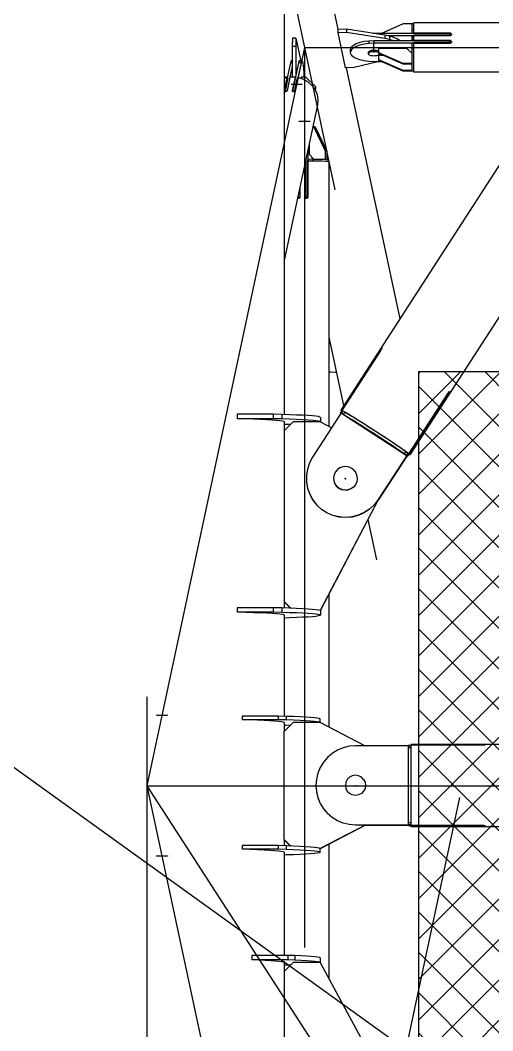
# Model space of a CAD drawing. Header units: millimetres. Extents: x 150209.93 to 150215.05, y 136675.65 to 136679.93.
# Drawn here: x 150211.2822 to 150211.3347, y 136677.9316 to 136678.0439 of the extents above; entities that cross this region are included whole.
import ezdxf

# ---------------------------------------------------------------- set-up
doc = ezdxf.new("R2010")
doc.units = ezdxf.units.MM
doc.header["$LTSCALE"] = 0.25
doc.linetypes.add('CENTER', pattern=[50.8, 31.75, -6.35, 6.35, -6.35])
doc.linetypes.add('XKITLINE00', pattern=[0])
doc.styles.add('ROMANS', font='romans.shx')
doc.dimstyles.new('MD300', dxfattribs={"dimtxt": 2.5, "dimasz": 2.5, "dimexe": 1, "dimexo": 1, "dimgap": 0.5, "dimtad": 1, "dimdec": 1, "dimlfac": 50, "dimrnd": 0.5, "dimdsep": 46, "dimtxsty": 'ROMANS', "dimcen": 1, "dimclrd": 146, "dimclre": 146, "dimclrt": 30, "dimadec": 1, "dimazin": 2, "dimtfac": 1, "dimtdec": 1, "dimtmove": 0, "dimatfit": 1, "dimfxl": 1, "dimtolj": 1, "dimtzin": 0, "dimlwd": -1, "dimlwe": -1, "dimarcsym": 0})

# ---------------------------------------------------------------- blocks, each defined once
blk = doc.blocks.new('çatıı')
h = blk.add_hatch()
h.set_pattern_fill('ANSI37', color=1, scale=5, style=0)
h.set_pattern_definition([(45, (-68930.315, -4107.69), (-11.22532, 11.22532), []), (135, (-68930.315, -4107.69), (-11.22532, -11.22532), [])])
h.paths.add_polyline_path([(11991.01, 11270.27), (12041.01, 11270.27), (12041.01, 11870.27), (11991.01, 11870.27)])
at = {"color": 8, "linetype": 'CENTER'}
for p, q in [((11840, 12689.51), (11840, 11020.27)), ((11840, 12460.27), (12013.55, 11647.05)), ((12370, 12460.27), (11840, 11640.27)), ((11966.01, 12047.51), (11966.01, 12053.04)), ((11927.5, 12050.27), (11840, 11640.27)), ((11927.5, 12050.27), (11927.5, 11230.27)), ((11927.5, 12050.27), (12282.5, 12050.27)), ((11926.1, 12029.74), (11920.12, 12029.72)), ((11930.48, 12009.13), (11924.51, 12009.12)), ((11950.2, 11810.61), (11950.2, 11810.94)), ((11845.37, 11679.44), (11851.34, 11679.46)), ((11840, 11640.27), (12370, 10820.27)), ((11840, 11640.27), (12370, 11640.27)), ((11840, 11640.27), (11927.5, 11230.27)), ((11955.8, 11640.41), (11955.8, 11640.14)), ((12013.58, 11633.65), (11840, 10820.27)), ((11845.34, 11601.21), (11851.32, 11601.22))]:
    blk.add_line(p, q, dxfattribs=at)
at = {"color": 8, "linetype": 'XKITLINE00'}
for p, q in [((11916.2, 12423.4), (11916.2, 11846.41)), ((12224, 12276.48), (11947.61, 11848.86)), ((12262.38, 12251.69), (11985.99, 11824.07)), ((11916.2, 12200.34), (11946.09, 12060.27)), ((11982.31, 12063.47), (11970.28, 12058.13)), ((11987.31, 12063.47), (11982.31, 12063.47)), ((11988.31, 12063.47), (11987.31, 12063.47)), ((11987.31, 12063.47), (11987.31, 12063.45)), ((11987.31, 12063.45), (11987.31, 12063.44)), ((11987.31, 12061.74), (11987.31, 12063.44)), ((11988.31, 12058.13), (11988.31, 12063.91)), ((12041.01, 12063.91), (11988.31, 12063.91)), ((11950.9, 12060.43), (11945.92, 12060.26)), ((11945.92, 12060.26), (11945.92, 12058.67)), ((11945.92, 12058.66), (11945.92, 12058.42)), ((11950.9, 12058.58), (11945.92, 12058.42)), ((11945.92, 12058.42), (11950.05, 12039.04)), ((11972.15, 12057.07), (11950.9, 12060.43)), ((11950.9, 12060.43), (11950.9, 12058.58)), ((11972.15, 12055.23), (11950.9, 12058.58)), ((11966.01, 12058.13), (11965.53, 12058.11)), ((11988.31, 12058.13), (11966.01, 12058.13)), ((11966.01, 12058.13), (11966.01, 12058.04)), ((11987.31, 12058.14), (11987.31, 12061.74)), ((11988.31, 12060.15), (11987.31, 12060.15)), ((12008.31, 12058.3), (11988.31, 12058.3)), ((11988.31, 12058.13), (11988.31, 12057.72)), ((12008.31, 12058.05), (11988.31, 12058.05)), ((12008.31, 12058.03), (11988.31, 12058.03)), ((12008.31, 12057.72), (11988.31, 12057.72)), ((12008.31, 12058.3), (12008.31, 12058.05)), ((12008.58, 12058.25), (12008.31, 12058.3)), ((12008.58, 12058.02), (12008.31, 12058.05)), ((12008.31, 12056.81), (12008.31, 12058.03)), ((12008.81, 12058.16), (12008.58, 12058.25)), ((12008.81, 12057.92), (12008.58, 12058.02)), ((12009, 12058), (12008.81, 12058.16)), ((12008.85, 12057.9), (12008.81, 12057.92)), ((12009, 12057.76), (12008.85, 12057.9)), ((12009, 12058), (12009.12, 12057.79)), ((12009, 12057.76), (12009.12, 12057.55)), ((12009.12, 12057.79), (12009.16, 12057.56)), ((12009.16, 12057.56), (12009.12, 12057.33)), ((12009.12, 12057.55), (12009.14, 12057.44)), ((11920.77, 12055.41), (11920.61, 12050.85)), ((11922.76, 12055.42), (11920.77, 12055.41)), ((11922.76, 12055.42), (11922.61, 12050.85)), ((11922.76, 12055.42), (11925.44, 12042.83)), ((11956.28, 12052.3), (11954.67, 12051.44)), ((11958.31, 12053.01), (11956.28, 12052.3)), ((11960.68, 12053.55), (11958.31, 12053.01)), ((11960.68, 12052.17), (11958.31, 12051.63)), ((11963.29, 12053.88), (11960.68, 12053.55)), ((11963.29, 12052.49), (11960.68, 12052.17)), ((11966.01, 12053.99), (11963.29, 12053.88)), ((11963.29, 12053.88), (11963.29, 12052.49)), ((11966.01, 12052.61), (11963.29, 12052.49)), ((12008.31, 12053.99), (11966.01, 12053.99)), ((11966.01, 12053.99), (11966.01, 12052.61)), ((11988.31, 12052.61), (11966.01, 12052.61)), ((11974.79, 12056.54), (11972.15, 12057.07)), ((11972.15, 12057.07), (11972.15, 12055.23)), ((11974.79, 12054.69), (11972.15, 12055.23)), ((11988.31, 12056.75), (11973.73, 12056.75)), ((11977.15, 12055.83), (11974.79, 12056.54)), ((11974.79, 12056.54), (11974.79, 12054.69)), ((11977.13, 12053.99), (11974.79, 12054.69)), ((11979.13, 12054.96), (11977.15, 12055.83)), ((11980.64, 12053.99), (11979.13, 12054.96)), ((11988.31, 12056.69), (11987.31, 12056.69)), ((11987.31, 12055.43), (11987.31, 12056.69)), ((11988.31, 12056.07), (11987.31, 12056.07)), ((11987.31, 12053.99), (11987.31, 12055.43)), ((11988.31, 12054.77), (11987.31, 12054.77)), ((11988.31, 12054.11), (11987.31, 12054.11)), ((11987.31, 12047.03), (11987.31, 12052.43)), ((11988.31, 12052.43), (11987.31, 12052.43)), ((11988.31, 12054.23), (11988.31, 12056.81)), ((12008.31, 12056.81), (11988.31, 12056.81)), ((11988.31, 12054.23), (11988.31, 12054)), ((12008.31, 12054.23), (11988.31, 12054.23)), ((11988.31, 12054.11), (11988.31, 12053.99)), ((12008.31, 12054), (11988.31, 12054)), ((12008.31, 12053.02), (11988.31, 12053.02)), ((11988.31, 12053.02), (11988.31, 12052.61)), ((11988.31, 12036.64), (11988.31, 12052.59)), ((12008.31, 12052.59), (11988.31, 12052.59)), ((12008.58, 12056.85), (12008.31, 12056.81)), ((12008.31, 12054.23), (12008.31, 12054)), ((12008.58, 12054.19), (12008.31, 12054.23)), ((12008.58, 12053.96), (12008.31, 12054)), ((12008.31, 12054), (12008.31, 12053.99)), ((12008.31, 12052.59), (12008.31, 12053.99)), ((12008.58, 12052.65), (12008.31, 12052.59)), ((12008.81, 12056.95), (12008.58, 12056.85)), ((12008.58, 12054.19), (12008.58, 12053.96)), ((12008.81, 12054.08), (12008.58, 12054.19)), ((12008.81, 12053.84), (12008.58, 12053.96)), ((12008.81, 12052.75), (12008.58, 12052.65)), ((12009, 12057.12), (12008.81, 12056.95)), ((12009, 12053.89), (12008.81, 12054.08)), ((12009, 12053.66), (12008.81, 12053.84)), ((12009, 12052.93), (12008.81, 12052.75)), ((12009.12, 12057.33), (12009, 12057.12)), ((12009, 12053.89), (12009.12, 12053.67)), ((12009, 12053.66), (12009.12, 12053.43)), ((12009.12, 12053.16), (12009, 12052.93)), ((12009.12, 12053.67), (12009.16, 12053.41)), ((12009.12, 12053.43), (12009.14, 12053.3)), ((12009.16, 12053.41), (12009.12, 12053.16)), ((11922.61, 12050.85), (11920.61, 12050.85)), ((11920.61, 12050.85), (11920.66, 12033.9)), ((11922.61, 12050.85), (11922.65, 12034.89)), ((11953.55, 12050.47), (11952.98, 12049.43)), ((11952.98, 12046.98), (11952.98, 12049.43)), ((11953.55, 12049.09), (11952.98, 12048.04)), ((11952.98, 12046.98), (11953.55, 12045.94)), ((11954.67, 12051.44), (11953.55, 12050.47)), ((11954.67, 12050.06), (11953.55, 12049.09)), ((11956.28, 12050.92), (11954.67, 12050.06)), ((11958.31, 12051.63), (11956.28, 12050.92)), ((11962.96, 12047.72), (11962.91, 12047.51)), ((11962.91, 12047.51), (11962.91, 12046.77)), ((11962.96, 12046.98), (11962.91, 12046.77)), ((11962.91, 12046.77), (11962.96, 12046.56)), ((11963.1, 12047.92), (11962.96, 12047.72)), ((11963.1, 12047.19), (11962.96, 12046.98)), ((11962.96, 12046.56), (11963.1, 12046.36)), ((11963.33, 12048.11), (11963.1, 12047.92)), ((11963.33, 12047.38), (11963.1, 12047.19)), ((11963.33, 12046.17), (11963.1, 12046.36)), ((11963.64, 12048.29), (11963.33, 12048.11)), ((11963.64, 12047.55), (11963.33, 12047.38)), ((11964.02, 12048.43), (11963.64, 12048.29)), ((11964.02, 12047.7), (11963.64, 12047.55)), ((11964.46, 12048.55), (11964.02, 12048.43)), ((11964.46, 12047.82), (11964.02, 12047.7)), ((11964.95, 12048.64), (11964.46, 12048.55)), ((11964.95, 12047.91), (11964.46, 12047.82)), ((11965.47, 12048.7), (11964.95, 12048.64)), ((11965.47, 12047.96), (11964.95, 12047.91)), ((11966.01, 12048.72), (11965.47, 12048.7)), ((11966.01, 12047.98), (11965.47, 12047.96)), ((11966.01, 12048.72), (11966.01, 12047.98)), ((11966.55, 12048.7), (11966.01, 12048.72)), ((11966.55, 12047.96), (11966.01, 12047.98)), ((11967.07, 12048.64), (11966.55, 12048.7)), ((11967.07, 12047.91), (11966.55, 12047.96)), ((11967.56, 12048.55), (11967.07, 12048.64)), ((11967.56, 12047.82), (11967.07, 12047.91)), ((11968.01, 12048.43), (11967.56, 12048.55)), ((11968.01, 12047.7), (11967.56, 12047.82)), ((11968.39, 12048.29), (11968.01, 12048.43)), ((11968.39, 12047.55), (11968.01, 12047.7)), ((11968.7, 12048.11), (11968.39, 12048.29)), ((11968.7, 12047.38), (11968.39, 12047.55)), ((11968.81, 12048.02), (11968.7, 12048.11)), ((11968.81, 12047.28), (11968.7, 12047.38)), ((11968.93, 12046.36), (11968.7, 12046.17)), ((11984.31, 12049.65), (11968.81, 12049.65)), ((11968.81, 12046.96), (11968.81, 12049.65)), ((11982.31, 12041.36), (11968.81, 12047.35)), ((11982.31, 12040.97), (11968.81, 12046.96)), ((11969.07, 12046.56), (11968.93, 12046.36)), ((11969.11, 12046.77), (11969.07, 12046.56)), ((11969.1, 12046.83), (11969.11, 12046.77)), ((11969.11, 12046.82), (11969.11, 12046.77)), ((11987.31, 12046.89), (11984.31, 12049.65)), ((11988.31, 12049.72), (11987.31, 12049.72)), ((11987.31, 12041.38), (11987.31, 12047.03)), ((11919.65, 12041.84), (11917.85, 12033.38)), ((11919.89, 12042.61), (11919.65, 12041.84)), ((11920.64, 12041.85), (11919.65, 12041.84)), ((11920.13, 12042.82), (11919.89, 12042.61)), ((11920.64, 12042.61), (11919.89, 12042.61)), ((11920.64, 12042.82), (11920.13, 12042.82)), ((11924.14, 12041.85), (11920.74, 12025.95)), ((11925.63, 12041.86), (11923.83, 12033.4)), ((11924.37, 12042.62), (11924.14, 12041.85)), ((11925.63, 12041.86), (11924.14, 12041.85)), ((11924.61, 12042.83), (11924.37, 12042.62)), ((11925.86, 12042.63), (11924.37, 12042.62)), ((11926.1, 12042.83), (11924.61, 12042.83)), ((11925.86, 12042.63), (11925.63, 12041.86)), ((11926.1, 12042.83), (11925.86, 12042.63)), ((11926.1, 12042.83), (11926.34, 12042.46)), ((11926.34, 12042.46), (11926.57, 12041.54)), ((11926.57, 12041.54), (11926.78, 12040.1)), ((11954.67, 12044.96), (11953.55, 12045.94)), ((11956.28, 12044.1), (11954.67, 12044.96)), ((11968.23, 12042.42), (11955.03, 12039.2)), ((11958.31, 12043.39), (11956.28, 12044.1)), ((11960.68, 12042.86), (11958.31, 12043.39)), ((11963.29, 12042.53), (11960.68, 12042.86)), ((11966.01, 12042.42), (11963.29, 12042.53)), ((11963.64, 12046), (11963.33, 12046.17)), ((11964.02, 12045.85), (11963.64, 12046)), ((11964.46, 12045.73), (11964.02, 12045.85)), ((11964.95, 12045.64), (11964.46, 12045.73)), ((11965.47, 12045.59), (11964.95, 12045.64)), ((11966.01, 12045.57), (11965.47, 12045.59)), ((11966.55, 12045.59), (11966.01, 12045.57)), ((11970.28, 12042.42), (11966.01, 12042.42)), ((11967.07, 12045.64), (11966.55, 12045.59)), ((11967.56, 12045.73), (11967.07, 12045.64)), ((11968.01, 12045.85), (11967.56, 12045.73)), ((11968.39, 12046), (11968.01, 12045.85)), ((11968.7, 12046.17), (11968.39, 12046)), ((11971.51, 12045.76), (11968.81, 12045.76)), ((11968.81, 12043.07), (11968.81, 12045.76)), ((11982.31, 12037.47), (11968.81, 12043.46)), ((11982.31, 12037.08), (11968.81, 12043.07)), ((11987.31, 12041.36), (11982.31, 12041.36)), ((11982.31, 12041.36), (11982.31, 12040.97)), ((11987.31, 12040.97), (11982.31, 12040.97)), ((11987.31, 12041.38), (11987.31, 12041.36)), ((11987.31, 12041.36), (11987.31, 12041.34)), ((11987.31, 12037.08), (11987.31, 12041.34)), ((11920.65, 12039.49), (11919.42, 12033.75)), ((11926.78, 12040.1), (11926.96, 12038.21)), ((11926.96, 12038.21), (11927.11, 12035.95)), ((11927.11, 12035.95), (11927.19, 12033.77)), ((11955.03, 12039.2), (11950.05, 12039.04)), ((11950.61, 12039.06), (11980.38, 11899.57)), ((11987.31, 12037.47), (11982.31, 12037.47)), ((11982.31, 12037.47), (11982.31, 12037.08)), ((11987.31, 12037.08), (11982.31, 12037.08)), ((11988.31, 12037.08), (11987.31, 12037.08)), ((12041.01, 12036.64), (11988.31, 12036.64)), ((11917.21, 12033.74), (11916.2, 12033.06)), ((11917.74, 12033.56), (11916.2, 12026.3)), ((11917.74, 12033.56), (11916.2, 12033.04)), ((11917.77, 12032.97), (11916.24, 12025.81)), ((11917.86, 12033.14), (11916.29, 12025.79)), ((11918.3, 12033.38), (11916.68, 12025.8)), ((11917.93, 12033.75), (11917.21, 12033.74)), ((11917.74, 12033.56), (11917.77, 12032.97)), ((11917.84, 12033.56), (11917.74, 12033.53)), ((11917.84, 12033.56), (11917.76, 12033.18)), ((11917.76, 12033.18), (11917.77, 12032.75)), ((11919.43, 12033.75), (11917.81, 12026.16)), ((11917.84, 12033.56), (11917.85, 12033.38)), ((11918.3, 12033.38), (11917.85, 12033.38)), ((11917.85, 12033.38), (11917.86, 12033.14)), ((11918.3, 12033.38), (11917.86, 12033.14)), ((11920.82, 12033.9), (11919.43, 12033.75)), ((11919.52, 12033.84), (11919.5, 12033.76)), ((11920.22, 12033.89), (11919.52, 12033.84)), ((11920.22, 12033.89), (11920.2, 12033.83)), ((11920.91, 12033.91), (11920.22, 12033.89)), ((11922.22, 12033.76), (11920.6, 12026.17)), ((11922.24, 12033.2), (11920.7, 12025.98)), ((11922.22, 12033.76), (11920.82, 12033.9)), ((11921.61, 12033.89), (11920.91, 12033.91)), ((11921.61, 12033.89), (11921.6, 12033.82)), ((11922.31, 12033.84), (11921.61, 12033.89)), ((11923.38, 12033.4), (11921.76, 12025.81)), ((11922.22, 12033.76), (11922.24, 12033.2)), ((11922.31, 12033.84), (11922.23, 12033.46)), ((11922.23, 12033.46), (11922.25, 12033)), ((11923.92, 12033.57), (11922.3, 12025.98)), ((11922.31, 12033.84), (11922.33, 12033.38)), ((11923.83, 12033.4), (11923.38, 12033.4)), ((11923.83, 12033.16), (11923.38, 12033.4)), ((11923.83, 12033.4), (11923.83, 12033.17)), ((11926.77, 12032.66), (11923.92, 12033.57)), ((11926.6, 12032.75), (11924.01, 12033.57)), ((11924.01, 12033.57), (11924.01, 12033.54)), ((11925.68, 12033.76), (11925.53, 12033.09)), ((11928.17, 12033.77), (11925.68, 12033.76)), ((11926.6, 12032.75), (11926.59, 12032.72)), ((11926.73, 12032.67), (11926.6, 12032.75)), ((11929.4, 12031.16), (11926.77, 12032.66)), ((11927.15, 12034.81), (11927.37, 12033.77)), ((11928.96, 12031.45), (11927.19, 12032.42)), ((11933.55, 12028.66), (11928.17, 12033.77)), ((11929.1, 12031.33), (11928.96, 12031.45)), ((11931.63, 12029.17), (11929.4, 12031.16)), ((11916.24, 12025.81), (11916.2, 12025.86)), ((11916.41, 12025.76), (11916.24, 12025.81)), ((11916.64, 12025.74), (11916.41, 12025.76)), ((11916.68, 12025.8), (11916.58, 12025.74)), ((11916.9, 12025.75), (11916.64, 12025.74)), ((11917.18, 12025.8), (11916.68, 12025.8)), ((11917.16, 12025.79), (11916.9, 12025.75)), ((11917.41, 12025.86), (11917.16, 12025.79)), ((11917.61, 12025.96), (11917.41, 12025.86)), ((11917.75, 12026.06), (11917.61, 12025.96)), ((11917.81, 12026.16), (11917.75, 12026.06)), ((11920.6, 12026.17), (11920.62, 12026.06)), ((11920.62, 12026.06), (11920.72, 12025.96)), ((11920.89, 12025.87), (11920.72, 12025.96)), ((11921.12, 12025.8), (11920.89, 12025.87)), ((11921.76, 12025.81), (11921.1, 12025.81)), ((11921.38, 12025.76), (11921.12, 12025.8)), ((11921.65, 12025.75), (11921.38, 12025.76)), ((11921.89, 12025.77), (11921.65, 12025.75)), ((11921.84, 12025.77), (11921.76, 12025.81)), ((11922.1, 12025.82), (11921.89, 12025.77)), ((11922.21, 12025.9), (11922.1, 12025.82)), ((11922.3, 12025.98), (11922.21, 12025.9)), ((11931.63, 12029.17), (11933.34, 12026.78)), ((11933.55, 12028.66), (11933.19, 12026.99)), ((11933.34, 12026.78), (11934.45, 12024.11)), ((11933.58, 12027.74), (11933.37, 12026.72)), ((11933.55, 12028.66), (11933.58, 12027.74)), ((11934.45, 12024.11), (11934.9, 12021.3)), ((11934.67, 12018.49), (11916.2, 11931.93)), ((11934.9, 12021.3), (11934.67, 12018.49)), ((11932.49, 12006.48), (11932.11, 12006.48)), ((11932.58, 12006.46), (11932.49, 12006.48)), ((11932.49, 12006.48), (11938.96, 11993)), ((11932.58, 12006.46), (11939.05, 11992.98)), ((11933.37, 12006.22), (11932.69, 12006.22)), ((11933.46, 12006.19), (11933.37, 12006.22)), ((11933.37, 12006.22), (11939.85, 11992.74)), ((11933.46, 12006.19), (11939.94, 11992.71)), ((11930, 11996.6), (11930, 11990.98)), ((11929.32, 11993.45), (11929.32, 11987.18)), ((11930, 11990.98), (11932.82, 11988.15)), ((11939.05, 11992.98), (11938.96, 11993)), ((11938.96, 11993), (11938.96, 11988)), ((11939.05, 11992.98), (11939.05, 11988)), ((11939.94, 11992.71), (11939.85, 11992.74)), ((11939.85, 11992.74), (11939.85, 11987.95)), ((11939.94, 11992.71), (11939.94, 11987.95)), ((11927.7, 11985.81), (11927.7, 11967.2)), ((11927.75, 11986.06), (11927.75, 11967.18)), ((11927.83, 11986.44), (11927.83, 11967.19)), ((11929.32, 11987.18), (11928.87, 11987.18)), ((11928.87, 11987.18), (11928.87, 11967.19)), ((11929.35, 11987.18), (11929.32, 11987.18)), ((11929.35, 11987.18), (11929.35, 11967.18)), ((11929.44, 11987.18), (11929.41, 11987.19)), ((11929.41, 11987.19), (11929.41, 11967.2)), ((11932.31, 11987.17), (11929.41, 11987.19)), ((11932.07, 11988.16), (11929.44, 11988.18)), ((11929.44, 11988.18), (11929.44, 11987.18)), ((11931.64, 11989.33), (11931.64, 11988.16)), ((11934.51, 11988.13), (11932.07, 11988.16)), ((11932.07, 11988.16), (11932.07, 11987.17)), ((11935.03, 11987.13), (11932.31, 11987.17)), ((11936.66, 11988.08), (11934.51, 11988.13)), ((11937.37, 11987.08), (11935.03, 11987.13)), ((11938.42, 11988.03), (11936.66, 11988.08)), ((11939.22, 11987.02), (11937.37, 11987.08)), ((11938.94, 11988), (11938.42, 11988.03)), ((11938.96, 11988), (11938.94, 11988)), ((11938.97, 11988), (11938.96, 11988)), ((11939.72, 11987.97), (11938.97, 11988)), ((11940.48, 11986.94), (11939.22, 11987.02)), ((11940.5, 11987.9), (11939.72, 11987.97)), ((11941.09, 11986.86), (11940.48, 11986.94)), ((11940.74, 11987.83), (11940.5, 11987.9)), ((11940.74, 11987.83), (11940.74, 11986.91)), ((11941.09, 11986.86), (11941.09, 11839.89)), ((11924.84, 11972.44), (11924.84, 11967.18)), ((11924.91, 11972.75), (11924.91, 11967.19)), ((11923.58, 11966.53), (11923.63, 11966.48)), ((11923.81, 11966.38), (11923.58, 11966.5)), ((11923.84, 11966.37), (11923.63, 11966.48)), ((11924.78, 11966.75), (11923.7, 11967.07)), ((11923.8, 11967.18), (11923.72, 11967.18)), ((11923.8, 11967.55), (11923.8, 11967.18)), ((11924.84, 11967.18), (11923.8, 11967.18)), ((11923.86, 11966.36), (11923.81, 11966.38)), ((11924.07, 11966.34), (11923.81, 11966.38)), ((11924.33, 11966.38), (11924.07, 11966.34)), ((11924.56, 11966.5), (11924.33, 11966.38)), ((11924.75, 11966.69), (11924.56, 11966.5)), ((11924.87, 11966.93), (11924.75, 11966.69)), ((11924.9, 11967.16), (11924.84, 11967.18)), ((11924.91, 11967.19), (11924.87, 11966.93)), ((11927.75, 11967.18), (11927.7, 11967.2)), ((11927.7, 11967.2), (11927.74, 11966.93)), ((11927.79, 11966.92), (11927.74, 11966.93)), ((11927.74, 11966.93), (11927.86, 11966.7)), ((11927.75, 11967.18), (11927.79, 11966.92)), ((11927.79, 11966.92), (11927.91, 11966.68)), ((11928.87, 11967.19), (11927.83, 11967.19)), ((11929.27, 11966.76), (11927.83, 11967.19)), ((11928.05, 11966.51), (11927.86, 11966.7)), ((11928.1, 11966.49), (11927.91, 11966.68)), ((11928.29, 11966.39), (11928.05, 11966.51)), ((11928.32, 11966.38), (11928.1, 11966.49)), ((11928.34, 11966.37), (11928.29, 11966.39)), ((11928.55, 11966.35), (11928.29, 11966.39)), ((11928.82, 11966.39), (11928.55, 11966.35)), ((11929.05, 11966.51), (11928.82, 11966.39)), ((11929.35, 11967.18), (11928.87, 11967.19)), ((11929.24, 11966.7), (11929.05, 11966.51)), ((11929.34, 11966.93), (11929.24, 11966.7)), ((11929.41, 11967.2), (11929.34, 11966.93)), ((11929.4, 11967.17), (11929.35, 11967.18)), ((11941.09, 11889.45), (11949.22, 11851.36)), ((11969.53, 11882.39), (11947.82, 11848.81)), ((11969.97, 11882.18), (11948.27, 11848.6)), ((11969.72, 11882.68), (11969.53, 11882.39)), ((11969.94, 11882.13), (11969.53, 11882.39)), ((11969.91, 11882.95), (11969.72, 11882.68)), ((11970.12, 11882.43), (11969.72, 11882.68)), ((11970.07, 11883.19), (11969.91, 11882.95)), ((11970.15, 11882.48), (11969.97, 11882.18)), ((11970.21, 11883.36), (11970.07, 11883.19)), ((11970.3, 11882.77), (11970.15, 11882.48)), ((11970.31, 11883.47), (11970.21, 11883.36)), ((11970.4, 11883.03), (11970.3, 11882.77)), ((11970.4, 11883.47), (11970.32, 11883.47)), ((11970.4, 11883.47), (11970.45, 11883.39)), ((11970.45, 11883.24), (11970.4, 11883.03)), ((11970.45, 11883.39), (11970.45, 11883.24)), ((11942.08, 11869.88), (11941.09, 11869.95)), ((11942.08, 11869.88), (11941.09, 11869.95)), ((11944.6, 11869.76), (11942.08, 11869.88)), ((11944.6, 11869.76), (11942.08, 11869.88)), ((11945.3, 11869.73), (11944.6, 11869.76)), ((11945.3, 11869.73), (11944.6, 11869.76)), ((12007.04, 11858.25), (11985.33, 11824.66)), ((12007.49, 11857.88), (11985.78, 11824.3)), ((12007.49, 11857.88), (12007, 11858.19)), ((12007.24, 11858.53), (12007.04, 11858.25)), ((12007.67, 11858.18), (12007.2, 11858.48)), ((12007.45, 11858.78), (12007.24, 11858.53)), ((12007.65, 11858.98), (12007.45, 11858.78)), ((12007.67, 11858.18), (12007.49, 11857.88)), ((12007.83, 11859.11), (12007.65, 11858.98)), ((12007.84, 11858.46), (12007.67, 11858.18)), ((12007.97, 11859.17), (12007.83, 11859.11)), ((12007.98, 11858.71), (12007.84, 11858.46)), ((12008.08, 11859.14), (12007.97, 11859.17)), ((12008.07, 11858.91), (12007.98, 11858.71)), ((12008.12, 11859.05), (12008.07, 11858.91)), ((12008.08, 11859.14), (12008.12, 11859.06)), ((11890.15, 11846.59), (11890.15, 11844.09)), ((11910.15, 11846.59), (11890.15, 11846.59)), ((11910.15, 11846.59), (11910.15, 11844.09)), ((11914.87, 11846.46), (11910.15, 11846.59)), ((11914.87, 11846.46), (11914.87, 11843.96)), ((11919.19, 11846.31), (11914.87, 11846.46)), ((11923.08, 11846.15), (11919.19, 11846.31)), ((11926.51, 11845.99), (11923.08, 11846.15)), ((11929.45, 11845.81), (11926.51, 11845.99)), ((11931.89, 11845.63), (11929.45, 11845.81)), ((11933.81, 11845.44), (11931.89, 11845.63)), ((11948.57, 11848.4), (11931.97, 11822.71)), ((11935.19, 11845.25), (11933.81, 11845.44)), ((11936.02, 11845.05), (11935.19, 11845.25)), ((11936.3, 11844.86), (11936.02, 11845.05)), ((11936.3, 11844.86), (11936.3, 11842.38)), ((11948.2, 11848.48), (11947.38, 11847.22)), ((11947.42, 11847.24), (11947.38, 11847.22)), ((11947.38, 11847.22), (11947.42, 11847.15)), ((11948.24, 11848.5), (11947.42, 11847.24)), ((11947.54, 11847.2), (11947.42, 11847.24)), ((11947.42, 11847.15), (11947.54, 11847.03)), ((11948.36, 11848.46), (11947.54, 11847.2)), ((11947.72, 11847.09), (11947.54, 11847.2)), ((11947.64, 11846.96), (11947.54, 11847.03)), ((11947.61, 11848.86), (11947.82, 11848.63)), ((11947.82, 11848.81), (11947.61, 11848.86)), ((11948.54, 11848.34), (11947.82, 11848.81)), ((11948.16, 11848.42), (11947.82, 11848.63)), ((11948.8, 11848.26), (11947.99, 11847)), ((11949, 11846.45), (11947.99, 11847)), ((11983.99, 11823.75), (11947.99, 11847)), ((11948.24, 11848.5), (11948.2, 11848.48)), ((11948.36, 11848.46), (11948.24, 11848.5)), ((11948.8, 11848.26), (11948.27, 11848.6)), ((11948.76, 11848.35), (11948.27, 11848.6)), ((11948.54, 11848.34), (11948.36, 11848.46)), ((11948.8, 11848.25), (11948.57, 11848.4)), ((11950.18, 11847.54), (11948.76, 11848.35)), ((11949.81, 11847.71), (11948.8, 11848.26)), ((11949.81, 11847.71), (11949, 11846.45)), ((11950.47, 11845.59), (11949, 11846.45)), ((11951.28, 11846.85), (11949.81, 11847.71)), ((11952.1, 11846.4), (11950.18, 11847.54)), ((11952.36, 11844.46), (11950.47, 11845.59)), ((11953.17, 11845.72), (11951.28, 11846.85)), ((11954.46, 11844.96), (11952.1, 11846.4)), ((11954.62, 11843.08), (11952.36, 11844.46)), ((11955.43, 11844.34), (11953.17, 11845.72)), ((11957.2, 11843.26), (11954.46, 11844.96)), ((11957.99, 11842.74), (11955.43, 11844.34)), ((11894.87, 11843.96), (11890.15, 11844.09)), ((11910.15, 11844.09), (11890.15, 11844.09)), ((11899.19, 11843.81), (11894.87, 11843.96)), ((11903.08, 11843.65), (11899.19, 11843.81)), ((11906.51, 11843.49), (11903.08, 11843.65)), ((11909.45, 11843.31), (11906.51, 11843.49)), ((11911.89, 11843.13), (11909.45, 11843.31)), ((11914.87, 11843.96), (11910.15, 11844.09)), ((11913.81, 11842.94), (11911.89, 11843.13)), ((11915.19, 11842.75), (11913.81, 11842.94)), ((11919.19, 11843.81), (11914.87, 11843.96)), ((11916.02, 11842.56), (11915.19, 11842.75)), ((11916.3, 11842.36), (11916.02, 11842.56)), ((11916.2, 11842.43), (11916.2, 11837.44)), ((11921.2, 11842.43), (11916.2, 11837.44)), ((11916.3, 11842.36), (11916.2, 11842.29)), ((11919.19, 11840.91), (11916.2, 11840.8)), ((11923.08, 11843.65), (11919.19, 11843.81)), ((11919.69, 11840.93), (11919.19, 11840.91)), ((11936.2, 11842.43), (11921.2, 11842.43)), ((11926.51, 11843.49), (11923.08, 11843.65)), ((11929.45, 11843.31), (11926.51, 11843.49)), ((11931.89, 11843.13), (11929.45, 11843.31)), ((11933.81, 11842.94), (11931.89, 11843.13)), ((11935.19, 11842.75), (11933.81, 11842.94)), ((11936.02, 11842.55), (11935.19, 11842.75)), ((11936.19, 11842.43), (11936.02, 11842.55)), ((11942.58, 11839.12), (11936.2, 11842.43)), ((11957.18, 11841.48), (11954.62, 11843.08)), ((11959.98, 11839.72), (11957.18, 11841.48)), ((11960.24, 11841.35), (11957.2, 11843.26)), ((11960.79, 11840.98), (11957.99, 11842.74)), ((11962.94, 11837.83), (11959.98, 11839.72)), ((11963.47, 11839.3), (11960.24, 11841.35)), ((11963.76, 11839.09), (11960.79, 11840.98)), ((11966.8, 11837.15), (11963.47, 11839.3)), ((11966.8, 11837.13), (11963.76, 11839.09)), ((11916.2, 11837.44), (11916.19, 11742.48)), ((11965.99, 11835.87), (11962.94, 11837.83)), ((11969.03, 11833.9), (11965.99, 11835.87)), ((11970.13, 11834.99), (11966.8, 11837.15)), ((11969.85, 11835.16), (11966.8, 11837.13)), ((11971.99, 11831.96), (11969.03, 11833.9)), ((11972.81, 11833.22), (11969.85, 11835.16)), ((11973.36, 11832.87), (11970.13, 11834.99)), ((11975.61, 11831.36), (11972.81, 11833.22)), ((11974.79, 11830.11), (11971.99, 11831.96)), ((11976.4, 11830.86), (11973.36, 11832.87)), ((11977.36, 11828.39), (11974.79, 11830.11)), ((11978.17, 11829.65), (11975.61, 11831.36)), ((11979.14, 11829.03), (11976.4, 11830.86)), ((11979.61, 11826.86), (11977.36, 11828.39)), ((11980.43, 11828.12), (11978.17, 11829.65)), ((11981.5, 11827.41), (11979.14, 11829.03)), ((11982.32, 11826.81), (11980.43, 11828.12)), ((11983.42, 11826.08), (11981.5, 11827.41)), ((11931.97, 11822.71), (11930.28, 11819.55)), ((11985.03, 11824.86), (11968.42, 11799.17)), ((11985.06, 11824.84), (11968.42, 11799.09)), ((11984.21, 11823.34), (11968.42, 11798.91)), ((11984.25, 11823.32), (11968.42, 11798.84)), ((11981.5, 11825.55), (11979.61, 11826.86)), ((11982.97, 11824.51), (11981.5, 11825.55)), ((11983.79, 11825.77), (11982.32, 11826.81)), ((11983.79, 11825.77), (11982.97, 11824.51)), ((11983.99, 11823.75), (11982.97, 11824.51)), ((11984.84, 11825.05), (11983.42, 11826.08)), ((11984.8, 11825.01), (11983.79, 11825.77)), ((11984.8, 11825.01), (11983.99, 11823.75)), ((11984.43, 11823.21), (11984.13, 11823.4)), ((11984.43, 11823.38), (11984.21, 11823.52)), ((11985.24, 11824.64), (11984.43, 11823.38)), ((11984.43, 11823.38), (11984.55, 11823.26)), ((11984.55, 11823.17), (11984.43, 11823.21)), ((11985.37, 11824.52), (11984.55, 11823.26)), ((11984.55, 11823.26), (11984.59, 11823.19)), ((11984.59, 11823.19), (11984.55, 11823.17)), ((11985.41, 11824.45), (11984.59, 11823.19)), ((11985.33, 11824.66), (11984.8, 11825.01)), ((11985.03, 11824.86), (11984.8, 11825.01)), ((11985.33, 11824.66), (11984.84, 11825.05)), ((11985.04, 11824.85), (11985.03, 11824.83)), ((11985.78, 11824.3), (11985.03, 11824.78)), ((11985.24, 11824.64), (11985.03, 11824.78)), ((11985.24, 11824.64), (11985.37, 11824.52)), ((11985.37, 11824.52), (11985.41, 11824.45)), ((11985.78, 11824.12), (11985.37, 11824.39)), ((11985.78, 11824.3), (11985.99, 11824.07)), ((11985.99, 11824.07), (11985.78, 11824.12)), ((11929.13, 11816.16), (11928.56, 11812.62)), ((11930.28, 11819.55), (11929.13, 11816.16)), ((11947.19, 11816.86), (11945.77, 11815.88)), ((11948.81, 11817.44), (11947.19, 11816.86)), ((11950.53, 11817.58), (11948.81, 11817.44)), ((11952.22, 11817.27), (11950.53, 11817.58)), ((11953.78, 11816.53), (11952.22, 11817.27)), ((11955.09, 11815.41), (11953.78, 11816.53)), ((11928.56, 11812.62), (11928.58, 11809.04)), ((11943.91, 11813.01), (11943.6, 11811.32)), ((11943.6, 11811.32), (11943.74, 11809.6)), ((11944.65, 11814.57), (11943.91, 11813.01)), ((11945.77, 11815.88), (11944.65, 11814.57)), ((11955.09, 11815.41), (11956.07, 11814)), ((11956.07, 11814), (11956.65, 11812.37)), ((11956.79, 11810.66), (11956.48, 11808.96)), ((11956.65, 11812.37), (11956.79, 11810.66)), ((11928.58, 11809.04), (11929.19, 11805.51)), ((11928.58, 11808.96), (11929.19, 11805.43)), ((11929.19, 11805.51), (11930.37, 11802.12)), ((11929.19, 11805.43), (11930.37, 11802.05)), ((11943.74, 11809.6), (11944.32, 11807.98)), ((11944.32, 11807.98), (11945.3, 11806.56)), ((11944.32, 11807.95), (11945.3, 11806.54)), ((11944.32, 11807.95), (11945.3, 11806.54)), ((11944.32, 11807.93), (11945.3, 11806.51)), ((11946.61, 11805.45), (11945.3, 11806.56)), ((11946.61, 11805.42), (11945.3, 11806.54)), ((11946.61, 11805.42), (11945.3, 11806.54)), ((11946.61, 11805.4), (11945.3, 11806.51)), ((11948.17, 11804.71), (11946.61, 11805.45)), ((11946.61, 11805.45), (11946.61, 11805.42)), ((11948.17, 11804.68), (11946.61, 11805.42)), ((11946.61, 11805.42), (11946.61, 11805.4)), ((11948.17, 11804.68), (11946.61, 11805.42)), ((11948.17, 11804.66), (11946.61, 11805.4)), ((11953.21, 11805.12), (11951.58, 11804.54)), ((11953.21, 11805.09), (11951.58, 11804.51)), ((11953.21, 11805.09), (11951.58, 11804.51)), ((11953.21, 11805.07), (11951.58, 11804.49)), ((11954.62, 11806.1), (11953.21, 11805.12)), ((11954.62, 11806.07), (11953.21, 11805.09)), ((11954.62, 11806.07), (11953.21, 11805.09)), ((11954.62, 11806.05), (11953.21, 11805.07)), ((11955.74, 11807.41), (11954.62, 11806.1)), ((11955.74, 11807.38), (11954.62, 11806.07)), ((11955.74, 11807.38), (11954.62, 11806.07)), ((11955.74, 11807.36), (11954.62, 11806.05)), ((11956.48, 11808.96), (11955.74, 11807.41)), ((11956.48, 11808.94), (11955.74, 11807.38)), ((11956.48, 11808.94), (11955.74, 11807.38)), ((11956.48, 11808.92), (11955.74, 11807.36)), ((11955.74, 11807.41), (11955.74, 11807.38)), ((11955.74, 11807.38), (11955.74, 11807.36)), ((11930.37, 11802.12), (11932.09, 11798.98)), ((11930.37, 11802.05), (11932.09, 11798.91)), ((11968.83, 11799.72), (11936.25, 11737.44)), ((11949.87, 11804.4), (11948.17, 11804.71)), ((11949.87, 11804.37), (11948.17, 11804.68)), ((11949.87, 11804.37), (11948.17, 11804.68)), ((11949.87, 11804.35), (11948.17, 11804.66)), ((11951.58, 11804.54), (11949.87, 11804.4)), ((11951.58, 11804.51), (11949.87, 11804.37)), ((11951.58, 11804.51), (11949.87, 11804.37)), ((11951.58, 11804.49), (11949.87, 11804.35)), ((11932.09, 11798.98), (11934.31, 11796.17)), ((11932.09, 11798.91), (11934.31, 11796.09)), ((11936.95, 11793.75), (11934.31, 11796.17)), ((11936.95, 11793.68), (11934.31, 11796.09)), ((11968.39, 11799.04), (11936.19, 11737.48)), ((11939.97, 11791.81), (11936.95, 11793.75)), ((11939.97, 11791.73), (11936.95, 11793.68)), ((11963.61, 11793.89), (11960.62, 11791.92)), ((11963.61, 11793.82), (11960.62, 11791.84)), ((11966.24, 11796.33), (11963.61, 11793.89)), ((11966.24, 11796.26), (11963.61, 11793.82)), ((11968.42, 11799.17), (11966.24, 11796.33)), ((11968.42, 11799.09), (11966.24, 11796.26)), ((11966.24, 11796.33), (11966.24, 11796.26)), ((11968.42, 11798.84), (11968.25, 11798.61)), ((11968.42, 11798.91), (11968.39, 11798.87)), ((11968.42, 11799.17), (11968.42, 11799.09)), ((11968.42, 11798.91), (11968.42, 11798.84)), ((11943.25, 11790.39), (11939.97, 11791.81)), ((11943.25, 11790.31), (11939.97, 11791.73)), ((11946.73, 11789.53), (11943.25, 11790.39)), ((11946.73, 11789.45), (11943.25, 11790.31)), ((11950.31, 11789.25), (11946.73, 11789.53)), ((11950.31, 11789.17), (11946.73, 11789.45)), ((11953.88, 11789.56), (11950.31, 11789.25)), ((11953.88, 11789.49), (11950.31, 11789.17)), ((11957.35, 11790.46), (11953.88, 11789.56)), ((11957.35, 11790.38), (11953.88, 11789.49)), ((11960.62, 11791.92), (11957.35, 11790.46)), ((11960.62, 11791.84), (11957.35, 11790.38)), ((11962.73, 11788.06), (11967.51, 11765.68)), ((11941.09, 11746.69), (11941.09, 11672.77)), ((11890.15, 11739.14), (11890.15, 11736.64)), ((11910.15, 11739.14), (11890.15, 11739.14)), ((11910.15, 11739.14), (11910.15, 11736.64)), ((11914.87, 11739.01), (11910.15, 11739.14)), ((11914.87, 11739.01), (11914.87, 11736.51)), ((11919.19, 11738.86), (11914.87, 11739.01)), ((11916.19, 11742.48), (11916.19, 11742.4)), ((11919.84, 11738.83), (11916.19, 11742.48)), ((11919.69, 11738.84), (11916.19, 11742.33)), ((11916.2, 11742.4), (11916.2, 11738.96)), ((11923.08, 11738.7), (11919.19, 11738.86)), ((11926.51, 11738.53), (11923.08, 11738.7)), ((11929.45, 11738.36), (11926.51, 11738.53)), ((11931.89, 11738.18), (11929.45, 11738.36)), ((11933.81, 11737.99), (11931.89, 11738.18)), ((11935.19, 11737.8), (11933.81, 11737.99)), ((11936.02, 11737.6), (11935.19, 11737.8)), ((11936.19, 11737.48), (11936.02, 11737.6)), ((11894.87, 11736.51), (11890.15, 11736.64)), ((11910.15, 11736.64), (11890.15, 11736.64)), ((11899.19, 11736.36), (11894.87, 11736.51)), ((11903.08, 11736.2), (11899.19, 11736.36)), ((11906.51, 11736.04), (11903.08, 11736.2)), ((11909.45, 11735.86), (11906.51, 11736.04)), ((11911.89, 11735.68), (11909.45, 11735.86)), ((11914.87, 11736.51), (11910.15, 11736.64)), ((11913.81, 11735.49), (11911.89, 11735.68)), ((11915.19, 11735.3), (11913.81, 11735.49)), ((11919.19, 11736.36), (11914.87, 11736.51)), ((11916.02, 11735.1), (11915.19, 11735.3)), ((11916.29, 11734.91), (11916.02, 11735.1)), ((11916.2, 11734.98), (11916.2, 11678.81)), ((11916.29, 11734.91), (11916.2, 11734.84)), ((11919.19, 11733.45), (11916.2, 11733.35)), ((11923.08, 11736.2), (11919.19, 11736.36)), ((11923.08, 11733.61), (11919.19, 11733.45)), ((11926.51, 11736.04), (11923.08, 11736.2)), ((11926.51, 11733.78), (11923.08, 11733.61)), ((11929.45, 11735.86), (11926.51, 11736.04)), ((11929.45, 11733.95), (11926.51, 11733.78)), ((11931.89, 11735.68), (11929.45, 11735.86)), ((11931.89, 11734.14), (11929.45, 11733.95)), ((11933.81, 11735.49), (11931.89, 11735.68)), ((11933.81, 11734.32), (11931.89, 11734.14)), ((11935.19, 11735.3), (11933.81, 11735.49)), ((11935.19, 11734.52), (11933.81, 11734.32)), ((11936.02, 11735.1), (11935.19, 11735.3)), ((11936.02, 11734.71), (11935.19, 11734.52)), ((11936.29, 11734.91), (11936.02, 11735.1)), ((11936.29, 11734.91), (11936.02, 11734.71)), ((11936.29, 11737.41), (11936.19, 11737.48)), ((11936.19, 11737.48), (11936.19, 11737.48)), ((11936.19, 11737.48), (11936.19, 11737.48)), ((11936.29, 11737.41), (11936.29, 11734.91)), ((11912.88, 11678.92), (11892.88, 11678.92)), ((11892.88, 11678.92), (11892.88, 11676.92)), ((11897.34, 11676.78), (11892.88, 11676.92)), ((11912.88, 11676.92), (11892.88, 11676.92)), ((11901.4, 11676.63), (11897.34, 11676.78)), ((11905.01, 11676.46), (11901.4, 11676.63)), ((11908.16, 11676.29), (11905.01, 11676.46)), ((11910.81, 11676.12), (11908.16, 11676.29)), ((11912.96, 11675.93), (11910.81, 11676.12)), ((11917.34, 11678.78), (11912.88, 11678.92)), ((11912.88, 11678.92), (11912.88, 11676.92)), ((11917.34, 11676.78), (11912.88, 11676.92)), ((11914.59, 11675.74), (11912.96, 11675.93)), ((11921.4, 11678.62), (11917.34, 11678.78)), ((11917.34, 11678.78), (11917.34, 11676.78)), ((11921.4, 11676.63), (11917.34, 11676.78)), ((11925.01, 11678.46), (11921.4, 11678.62)), ((11925.01, 11676.46), (11921.4, 11676.63)), ((11928.16, 11678.29), (11925.01, 11678.46)), ((11928.16, 11676.29), (11925.01, 11676.46)), ((11930.81, 11678.11), (11928.16, 11678.29)), ((11930.81, 11676.12), (11928.16, 11676.29)), ((11932.96, 11677.93), (11930.81, 11678.11)), ((11932.96, 11675.93), (11930.81, 11676.12)), ((11934.59, 11677.74), (11932.96, 11677.93)), ((11934.59, 11675.74), (11932.96, 11675.93)), ((11935.68, 11677.55), (11934.59, 11677.74)), ((11936.23, 11677.36), (11935.68, 11677.55)), ((11936.23, 11675.3), (11936.23, 11677.36)), ((11915.68, 11675.55), (11914.59, 11675.74)), ((11916.23, 11675.36), (11915.68, 11675.55)), ((11916.2, 11675.37), (11916.2, 11670.32)), ((11921.2, 11675.32), (11916.2, 11670.32)), ((11916.23, 11675.16), (11916.2, 11675.15)), ((11917.34, 11673.74), (11916.2, 11673.7)), ((11916.2, 11610.29), (11916.2, 11670.32)), ((11916.23, 11675.36), (11916.23, 11675.16)), ((11919.7, 11673.83), (11917.34, 11673.74)), ((11936.2, 11675.32), (11921.2, 11675.32)), ((11935.68, 11675.55), (11934.59, 11675.74)), ((11936.23, 11675.36), (11935.68, 11675.55)), ((11961.03, 11662.4), (11936.2, 11675.32)), ((11945.81, 11660), (11942.86, 11658.2)), ((11949, 11661.32), (11945.81, 11660)), ((11952.35, 11662.13), (11949, 11661.32)), ((11955.8, 11662.4), (11952.35, 11662.13)), ((11986.8, 11662.4), (11955.8, 11662.4)), ((11985.3, 11662.4), (11985.3, 11662.62)), ((11986.8, 11662.62), (11985.3, 11662.62)), ((11986.8, 11662.56), (11985.3, 11662.56)), ((11986.8, 11662.27), (11985.3, 11662.27)), ((11985.3, 11621.32), (11985.3, 11662.27)), ((11986.8, 11661.36), (11985.3, 11661.36)), ((11986.8, 11661.97), (11986.8, 11663.11)), ((12223.2, 11663.11), (11986.8, 11663.11)), ((12026.8, 11662.98), (11986.8, 11662.98)), ((12026.8, 11662.74), (11986.8, 11662.74)), ((11986.8, 11617.44), (11986.8, 11661.97)), ((12026.8, 11662.98), (12026.8, 11662.74)), ((12027.11, 11662.97), (12026.8, 11662.98)), ((12027.11, 11662.75), (12026.8, 11662.74)), ((12027.11, 11662.97), (12027.11, 11662.75)), ((12027.39, 11662.97), (12027.11, 11662.97)), ((12027.39, 11662.78), (12027.11, 11662.75)), ((12027.63, 11662.96), (12027.39, 11662.97)), ((12027.63, 11662.83), (12027.39, 11662.78)), ((12027.8, 11662.94), (12027.63, 11662.96)), ((12027.8, 11662.89), (12027.63, 11662.83)), ((12027.88, 11662.92), (12027.8, 11662.94)), ((12027.88, 11662.92), (12027.88, 11662.91)), ((11938, 11653.34), (11936.19, 11650.39)), ((11940.24, 11655.96), (11938, 11653.34)), ((11942.86, 11658.2), (11940.24, 11655.96)), ((11936.19, 11650.39), (11934.87, 11647.21)), ((11934.07, 11643.85), (11933.8, 11640.41)), ((11934.87, 11647.21), (11934.07, 11643.85)), ((11950.47, 11642.16), (11950.2, 11640.43)), ((11951.26, 11643.72), (11950.47, 11642.16)), ((11952.5, 11644.96), (11951.26, 11643.72)), ((11954.06, 11645.76), (11952.5, 11644.96)), ((11955.8, 11646.03), (11954.06, 11645.76)), ((11957.53, 11645.76), (11955.8, 11646.03)), ((11959.09, 11644.96), (11957.53, 11645.76)), ((11960.33, 11643.72), (11959.09, 11644.96)), ((11960.33, 11643.72), (11961.12, 11642.16)), ((11961.12, 11642.16), (11961.4, 11640.43)), ((11933.8, 11640.41), (11934.07, 11636.97)), ((11934.07, 11636.97), (11934.87, 11633.62)), ((11934.07, 11636.91), (11934.87, 11633.56)), ((11950.2, 11640.43), (11950.47, 11638.71)), ((11950.47, 11638.71), (11951.26, 11637.14)), ((11950.47, 11638.68), (11951.26, 11637.12)), ((11952.5, 11635.91), (11951.26, 11637.14)), ((11952.5, 11635.88), (11951.26, 11637.12)), ((11960.33, 11637.14), (11959.09, 11635.91)), ((11960.33, 11637.12), (11959.09, 11635.88)), ((11961.12, 11638.71), (11960.33, 11637.14)), ((11961.12, 11638.68), (11960.33, 11637.12)), ((11961.4, 11640.43), (11961.12, 11638.71)), ((11934.87, 11633.62), (11936.19, 11630.43)), ((11934.87, 11633.56), (11936.19, 11630.37)), ((11954.06, 11635.11), (11952.5, 11635.91)), ((11954.06, 11635.09), (11952.5, 11635.88)), ((11955.8, 11634.84), (11954.06, 11635.11)), ((11955.8, 11634.81), (11954.06, 11635.09)), ((11957.53, 11635.11), (11955.8, 11634.84)), ((11957.53, 11635.09), (11955.8, 11634.81)), ((11955.8, 11634.84), (11955.8, 11634.81)), ((11959.09, 11635.91), (11957.53, 11635.11)), ((11959.09, 11635.88), (11957.53, 11635.09)), ((11936.19, 11630.43), (11938, 11627.49)), ((11936.19, 11630.37), (11938, 11627.42)), ((11938, 11627.49), (11940.24, 11624.86)), ((11938, 11627.42), (11940.24, 11624.8)), ((11942.86, 11622.62), (11940.24, 11624.86)), ((11942.86, 11622.56), (11940.24, 11624.8)), ((11945.81, 11620.82), (11942.86, 11622.62)), ((11945.81, 11620.76), (11942.86, 11622.56)), ((11949, 11619.5), (11945.81, 11620.82)), ((11949, 11619.44), (11945.81, 11620.76)), ((11985.3, 11618.55), (11985.3, 11621.32)), ((11986.8, 11619.67), (11985.3, 11619.67)), ((11961.44, 11618.36), (11936.23, 11605.25)), ((11961.18, 11618.35), (11936.23, 11605.37)), ((11952.35, 11618.69), (11949, 11619.5)), ((11952.35, 11618.63), (11949, 11619.44)), ((11952.35, 11618.69), (11952.35, 11618.63)), ((11955.8, 11618.42), (11952.35, 11618.69)), ((11955.8, 11618.36), (11952.35, 11618.63)), ((11955.8, 11618.42), (11955.8, 11618.36)), ((11986.8, 11618.42), (11955.8, 11618.42)), ((11986.8, 11618.36), (11955.8, 11618.36)), ((11985.3, 11618.15), (11961.03, 11618.15)), ((11985.3, 11618.21), (11961.15, 11618.21)), ((11986.8, 11618.55), (11985.3, 11618.55)), ((11985.3, 11617.94), (11985.3, 11618.36)), ((11986.8, 11618.14), (11985.3, 11618.14)), ((11986.8, 11618), (11985.3, 11618)), ((12026.8, 11618.09), (11986.8, 11618.09)), ((12026.8, 11617.72), (11986.8, 11617.72)), ((12223.2, 11617.44), (11986.8, 11617.44)), ((12026.8, 11618.09), (12026.8, 11617.72)), ((12027.11, 11618.08), (12026.8, 11618.09)), ((12027.11, 11617.72), (12026.8, 11617.72)), ((12027.11, 11618.08), (12027.11, 11617.72)), ((12027.39, 11618.04), (12027.11, 11618.08)), ((12027.39, 11617.74), (12027.11, 11617.72)), ((12027.63, 11617.98), (12027.39, 11618.04)), ((12027.63, 11617.76), (12027.39, 11617.74)), ((12027.8, 11617.9), (12027.63, 11617.98)), ((12027.8, 11617.79), (12027.63, 11617.76)), ((12027.88, 11617.87), (12027.8, 11617.9)), ((12027.88, 11617.83), (12027.8, 11617.79)), ((12027.88, 11617.87), (12027.88, 11617.83)), ((11919.83, 11606.72), (11916.2, 11610.35)), ((11916.2, 11610.29), (11916.2, 11606.85)), ((11919.7, 11606.72), (11916.2, 11610.23)), ((11912.88, 11606.95), (11892.88, 11606.95)), ((11892.88, 11606.95), (11892.88, 11604.95)), ((11897.34, 11604.81), (11892.88, 11604.95)), ((11912.88, 11604.95), (11892.88, 11604.95)), ((11901.4, 11604.66), (11897.34, 11604.81)), ((11905.01, 11604.5), (11901.4, 11604.66)), ((11908.16, 11604.33), (11905.01, 11604.5)), ((11910.81, 11604.15), (11908.16, 11604.33)), ((11912.96, 11603.96), (11910.81, 11604.15)), ((11917.34, 11606.81), (11912.88, 11606.95)), ((11912.88, 11606.95), (11912.88, 11604.95)), ((11917.34, 11604.81), (11912.88, 11604.95)), ((11914.59, 11603.78), (11912.96, 11603.96)), ((11915.68, 11603.58), (11914.59, 11603.78)), ((11916.23, 11603.39), (11915.68, 11603.58)), ((11916.2, 11603.4), (11916.2, 11546.01)), ((11916.23, 11603.19), (11916.2, 11603.18)), ((11916.23, 11603.39), (11916.23, 11603.19)), ((11921.4, 11606.66), (11917.34, 11606.81)), ((11917.34, 11606.81), (11917.34, 11604.81)), ((11921.4, 11604.66), (11917.34, 11604.81)), ((11925.01, 11606.5), (11921.4, 11606.66)), ((11925.01, 11604.5), (11921.4, 11604.66)), ((11928.16, 11606.33), (11925.01, 11606.5)), ((11928.16, 11604.33), (11925.01, 11604.5)), ((11930.81, 11606.15), (11928.16, 11606.33)), ((11930.81, 11604.15), (11928.16, 11604.33)), ((11932.96, 11605.96), (11930.81, 11606.15)), ((11932.96, 11603.96), (11930.81, 11604.15)), ((11934.59, 11605.77), (11932.96, 11605.96)), ((11934.59, 11603.78), (11932.96, 11603.96)), ((11935.68, 11605.58), (11934.59, 11605.77)), ((11935.68, 11603.58), (11934.59, 11603.78)), ((11935.68, 11603), (11934.59, 11602.81)), ((11936.23, 11605.39), (11935.68, 11605.58)), ((11936.23, 11603.39), (11935.68, 11603.58)), ((11936.23, 11603.19), (11935.68, 11603)), ((11936.23, 11603.19), (11936.23, 11605.39)), ((11941.09, 11607.78), (11941.09, 11533.06)), ((11917.34, 11601.77), (11916.2, 11601.74)), ((11921.4, 11601.92), (11917.34, 11601.77)), ((11925.01, 11602.09), (11921.4, 11601.92)), ((11928.16, 11602.26), (11925.01, 11602.09)), ((11930.81, 11602.43), (11928.16, 11602.26)), ((11932.96, 11602.62), (11930.81, 11602.43)), ((11934.59, 11602.81), (11932.96, 11602.62)), ((11918.19, 11546.01), (11898.19, 11546.01)), ((11898.19, 11546.01), (11898.19, 11543.52)), ((11902.13, 11543.36), (11898.19, 11543.52)), ((11918.19, 11543.51), (11898.19, 11543.52)), ((11905.63, 11543.2), (11902.13, 11543.36)), ((11908.66, 11543.03), (11905.63, 11543.2)), ((11911.21, 11542.85), (11908.66, 11543.03)), ((11913.26, 11542.67), (11911.21, 11542.85)), ((11914.79, 11542.48), (11913.26, 11542.67)), ((11915.79, 11542.29), (11914.79, 11542.48)), ((11916.25, 11542.1), (11915.79, 11542.29)), ((11916.2, 11542.12), (11916.2, 11438.56)), ((11916.25, 11542.1), (11916.2, 11541.94)), ((11921.21, 11542.07), (11916.21, 11537.08)), ((11922.13, 11545.86), (11918.19, 11546.01)), ((11918.19, 11546.01), (11918.19, 11543.51)), ((11922.13, 11543.36), (11918.19, 11543.51)), ((11936.21, 11542.07), (11921.21, 11542.07)), ((11925.62, 11545.69), (11922.13, 11545.86)), ((11922.13, 11545.86), (11922.13, 11543.36)), ((11925.62, 11543.19), (11922.13, 11543.36)), ((11928.66, 11545.52), (11925.62, 11545.69)), ((11928.66, 11543.02), (11925.62, 11543.19)), ((11931.21, 11545.34), (11928.66, 11545.52)), ((11931.21, 11542.85), (11928.66, 11543.02)), ((11933.26, 11545.16), (11931.21, 11545.34)), ((11933.26, 11542.66), (11931.21, 11542.85)), ((11934.79, 11544.97), (11933.26, 11545.16)), ((11934.79, 11542.47), (11933.26, 11542.66)), ((11935.79, 11544.78), (11934.79, 11544.97)), ((11935.79, 11542.28), (11934.79, 11542.47)), ((11936.25, 11544.59), (11935.79, 11544.78)), ((11936.25, 11542.09), (11935.79, 11542.28)), ((11936.21, 11542.07), (11969.17, 11481.19)), ((11936.25, 11542.09), (11936.23, 11542.03)), ((11936.25, 11544.59), (11936.25, 11542.09)), ((11917.05, 11540.49), (11916.2, 11540.49)), ((11916.21, 11537.08), (11916.2, 11537.03)), ((11916.21, 11537.08), (11916.21, 11442.12)), ((11919.73, 11540.59), (11917.05, 11540.49))]:
    blk.add_line(p, q, dxfattribs=at)
blk.add_lwpolyline([(11991.01, 11870.27), (12041.01, 11870.27), (12041.01, 11270.27), (11991.01, 11270.27)], close=True)
at = {"color": 1}
blk.add_lwpolyline([(11991.01, 11870.27), (12041.01, 11870.27), (12041.01, 11270.27), (11991.01, 11270.27)], close=True, dxfattribs=at)
at = {"color": 8, "linetype": 'XKITLINE00'}
for centre in [(11966.01, 12053.04), (11927.5, 12050.27), (11927.5, 12050.27), (11927.5, 12050.27), (11966.01, 12047.51), (11920.12, 12029.72), (11926.1, 12029.74), (11924.51, 12009.12), (11930.48, 12009.13), (11950.2, 11810.94), (11950.2, 11810.61), (11845.37, 11679.44), (11851.34, 11679.46), (11840, 11640.27), (11840, 11640.27), (11840, 11640.27), (11840, 11640.27), (11840, 11640.27), (11955.8, 11640.41), (11955.8, 11640.14), (11845.34, 11601.21), (11851.32, 11601.22)]:
    blk.add_circle(centre, 0.05, dxfattribs=at)
blk.add_leader([(12015.42, 11470.96), (11743.74, 11666.29)], dimstyle='MD300', override={"dimgap": 0.5, "dimtad": 0})

msp = doc.modelspace()

# ---------------------------------------------------------------- block references
at = {"xscale": 0.0002000170049888334, "yscale": 0.0002000170049888334, "zscale": 0.0002000170049888334}
msp.add_blockref('çatıı', (150208.92807, 136675.63059), dxfattribs=at)

doc.saveas('drawing.dxf')
